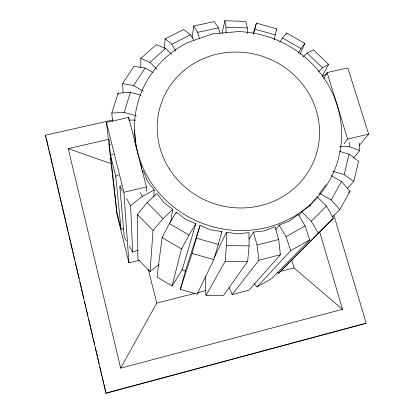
<?xml version="1.0" encoding="UTF-8"?>
<svg xmlns="http://www.w3.org/2000/svg" width="414" height="414" viewBox="0 0 414 414"><rect width="100%" height="100%" fill="white"/><g stroke="black" fill="none" stroke-linecap="round" stroke-linejoin="round"><path stroke-width="0.62" d="M140.801 67.43L140.827 58.379L156.337 44.681L165.59 48.438L171.479 54.203M205.328 276.873L205.292 286.447L205.981 295.42L223.41 295.612L247.639 261.529L249.099 245.911L248.99 232.585L237.714 233.869L226.396 232.213L214.198 257.699M141.619 169.347L141.64 166.764L140.03 162.795M146.292 191.413L146.421 186.905L128.65 117.431L106.429 122.451L116.934 214.224L128.935 262.833L139.378 260.235M123.62 228.989L121.079 229.097L117.022 212.661L109.384 144.683L109.539 139.57M153.775 197.059L154.236 189.974L147.436 181.058L143.275 170.791L142.147 171.386M164.451 48.391L165.098 38.787L183.692 29.503L190.626 34.812L193.804 40.117M150.054 271.584L153.051 230.526L163.028 218.618L172.747 209.427L163.747 202.456L156.916 193.498L147.172 202.606L137.396 214.659L137.919 259.185L150.054 271.584L158.738 264.696M205.981 295.42L225.206 261.218L226.422 245.559L226.396 232.213M162.071 237.548L157.046 277.064L172.095 285.955L182.222 269.768L195.874 223.648L185.322 219.161L176.297 212.175L169.373 223.544L162.071 237.548L181.492 248.974L172.095 285.955M192.029 38.135L193.721 25.999L214.167 21.626L218.473 27.862L220.041 33.379M134.581 132.718L134.747 129.535M170.692 222.121L172.747 209.427M176.064 213.443L176.297 212.175M274.146 39.791L276.676 28.882L256.411 23.117L253.094 34.207M222.08 33.311L224.812 20.7L245.818 21.44L247.349 27.945L247.396 33.581M347.268 188.505L353.846 181.384L358.627 161.196L349.106 154.122L339.516 151.41M353.846 181.384L344.194 174.548L349.106 154.122M197.162 294.163L213.836 259.573L221.935 231.561L210.597 229.899L200.034 225.413L185.368 271.108L180.302 289.453L197.162 294.163L197.462 292.936M253.503 33.917L256.411 23.117M180.302 289.453L192.086 253.477L200.034 225.413M112.582 121.4L111.806 113.069L124.174 112.432L130.457 92.306L140.719 95.21M111.806 113.069L118.073 93.207L130.457 92.306M276.247 30.098L276.676 28.882M286.115 34.243L286.576 33.042L304.864 43.475L299.865 54.664M221.402 232.74L221.935 231.561M181.492 248.974L189.017 235.069L195.874 223.648M322.19 76.223L328.623 64.341L313.455 49.866L307.11 53.064L302.96 56.946M323.676 78.784L327.086 72.579L347.801 67.901L368.62 134.11L359.217 145.578M319.68 231.897L342.523 309.31L120.66 368.134L156.751 303.11L148.253 269.276M332.613 216.92L339.822 209.582L350.006 191.278L341.472 181.503L331.081 175.5M339.822 209.582L331.096 199.998L341.472 181.503M298.152 53.359L301.045 48.547L304.864 43.475M279.854 42.187L282.451 37.928L286.576 33.042M249 239.137L253.425 232.083L264.66 230.805L275.062 226.696L278.715 239.546L280.366 254.765L248.907 290.235L232.192 294.545L229.242 287.647M123.072 92.653L122.601 83.659L133.624 85.574L145.045 67.994L153.061 72.621M122.601 83.659L133.929 66.343L145.045 67.994M275.698 229.739L279.145 225.081L289.484 220.998L298.261 214.4L305.139 225.878L309.62 239.903L271.812 278.493L257.011 286.949L254.191 283.662M344.117 143.73L347.625 139.099L368.62 134.11M309.594 206.255L315.432 198.694M316.208 197.685L316.979 196.676L326.527 206.022L333.348 218.178L278.669 273.25L277.126 272.241M319.934 192.805L326.056 184.794M232.192 294.545L258.926 260.204L280.366 254.765M298.887 215.311L301.702 211.808L310.417 205.256M318.739 194.301L319.551 193.307L331.096 199.998M353.458 158.091L359.642 150.701L359.347 142.954M257.011 286.949L290.737 250.61L309.62 239.903M348.676 192.686L350.006 191.278M278.669 273.25L333.348 218.178M318.33 233.263L311.276 221.231L326.527 206.022M318.382 71.705L322.516 67.792L328.623 64.341M140.827 58.379L149.894 62.369L165.59 48.438M126.441 241.057L124.272 237.17L119.832 186.585L121.286 185.389M138.105 250.247L132.646 252.147L130.601 205.665L142.385 196.303L154.236 189.974M290.737 250.61L286.012 236.642L305.139 225.878M113.301 154.008L110.548 155.462L115.739 176.312L121.079 229.097M322.144 76.331L326.698 73.925M115.739 176.312L118.523 174.905M165.098 38.787L171.763 44.267L190.626 34.812M333.948 215.477L366.24 323.21L106.01 393.3L45.38 135.218L112.836 119.982M109.384 144.683L110.626 144.346M105.73 393.134L366.24 323.21M156.751 303.11L194.865 293.34M197.99 292.538L206.115 290.457M280.262 271.444L293.961 267.936L342.523 309.31M258.926 260.204L257.027 244.995L278.715 239.546M128.935 262.833L123.874 192.262L146.421 186.905M120.66 368.134L68.217 148.595L108.463 139.389M193.721 25.999L197.701 32.328L218.473 27.862M226.422 245.559L249.099 245.911M225.206 261.218L247.639 261.529M134.498 141.479L135.776 141.51L135.839 146.033M339.527 146.478L349.84 146.732L359.642 150.701M128.656 119.993L135.626 120.174M224.812 20.7L225.992 27.205L247.349 27.945M196.453 238.236L218.437 244.4M192.086 253.477L213.836 259.573M124.174 112.432L136.33 115.863M332.737 171.313L344.194 174.548M254.838 29.125L275.455 34.988M68.217 148.595L111.847 163.928M181.772 269.576L185.824 271.305M282.451 37.928L301.045 48.547M133.624 85.574L143.285 91.173M169.373 223.544L189.017 235.069M307.11 53.064L322.516 67.792M149.894 62.369L156.704 69.076M301.702 211.808L311.276 221.231M147.172 202.606L163.028 218.618M137.396 214.659L153.051 230.526M171.763 44.267L175.888 51.212M279.145 225.081L286.012 236.642M140.196 192.448L142.385 196.303M119.832 186.585L122.368 191.071M126.487 198.368L130.601 205.665M129.235 246.045L132.646 252.147M45.38 135.218L46.104 137.344M327.086 72.579L347.625 139.099M291.653 259.878L293.961 267.936M197.701 32.328L199.419 38.481M253.425 232.083L257.027 244.995M106.429 122.451L123.874 192.262M46.399 138.602L48.164 146.147M48.459 147.405L49.049 149.92M49.344 151.177L50.668 156.839M50.963 158.096L52.728 165.641M53.023 166.899L53.613 169.414M53.903 170.677L55.228 176.333M55.523 177.59L57.292 185.141M57.582 186.398L59.792 195.827M60.087 197.09L61.412 202.746M61.707 204.004L64.356 215.327M64.651 216.584L65.976 222.24M66.271 223.503L68.036 231.048M68.331 232.306L68.915 234.821M69.21 236.078L70.535 241.74M70.83 242.997L72.6 250.542M72.89 251.8L74.66 259.345M75.395 262.492L79.219 278.845M79.959 281.986L81.284 287.647M81.579 288.905L83.783 298.339M84.518 301.485L85.843 307.141M86.138 308.399L87.908 315.949M88.643 319.09L90.407 326.636M90.702 327.898L92.912 337.327M93.202 338.585L94.527 344.246M95.267 347.393L97.471 356.827M97.766 358.084L99.091 363.74M99.826 366.887L101.151 372.548M101.446 373.806L102.035 376.321M102.33 377.578L103.655 383.24M103.95 384.497L105.715 392.042M134.545 130.783L135.776 141.51M136.698 149.568L136.263 145.754L136.278 147.037M118.073 93.207L118.161 94.495M128.65 117.431L128.697 118.714M349.685 142.287L349.84 146.732M137.458 151.871L137.474 153.159M225.992 27.205L226.003 32.851M212.278 33.912L187.697 42.564A104.147 98.941 19.2 0 0 170.47 204.387A104.147 98.941 19.2 0 0 335.086 168.793A104.147 98.941 19.2 0 0 238.433 31.593L212.278 33.912M169.222 168.684A81.61 77.516 19.2 0 0 309.775 169.295A81.61 77.516 19.2 0 0 236.161 52.035A81.61 77.516 19.2 0 0 169.222 168.684"/></g></svg>
